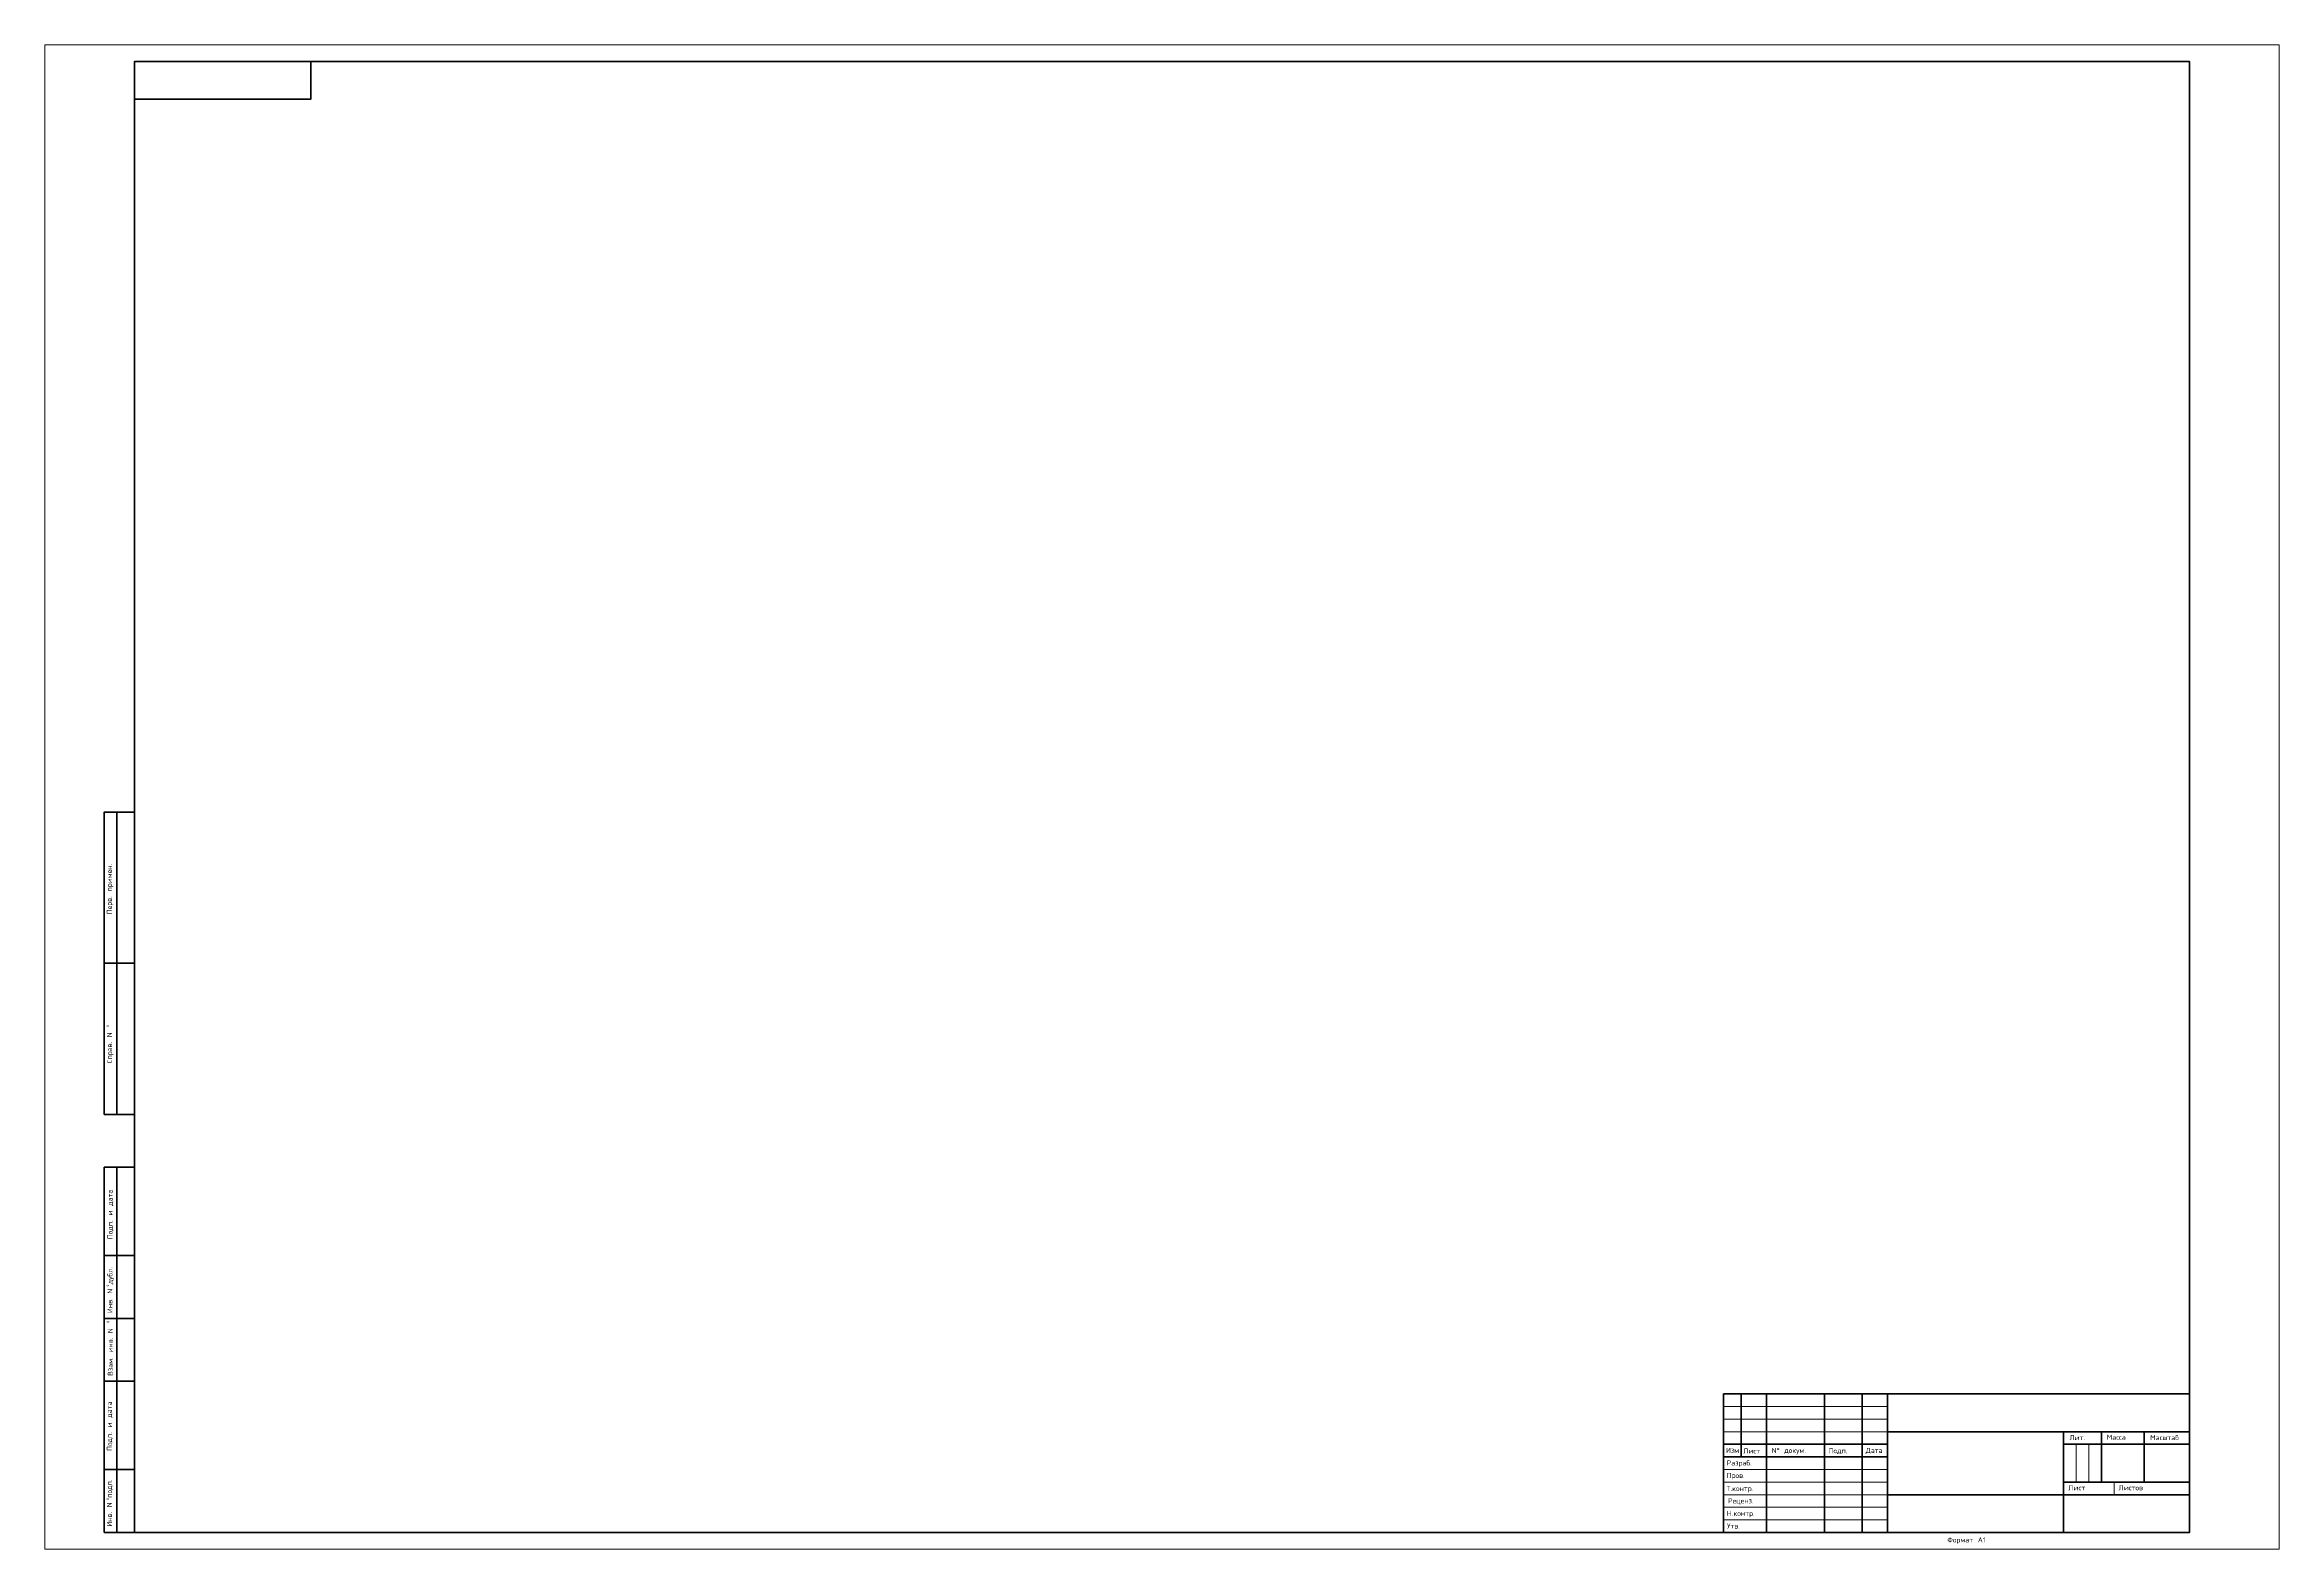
# Paper-space layout 'Layout1' of a CAD drawing. Header units: millimetres. Extents: x 83 to 746, y 56 to 503.
# The model-space entities are those that its viewports show. They can reach past a viewport. Long polylines and large blocks are cut down to what shows.
import ezdxf

# ---------------------------------------------------------------- set-up
doc = ezdxf.new("R2010")
doc.units = ezdxf.units.MM
for name, color, linetype, lineweight in [('Ramka', 7, 'Continuous', 70), ('RAMKA05', 7, 'Continuous', 70), ('Text', 7, 'Continuous', 25)]:
    doc.layers.add(name, color=color, linetype=linetype, lineweight=lineweight)
doc.styles.get("Standard").update_dxf_attribs({"font": 'txt.shx'})

msp = doc.modelspace()

# ---------------------------------------------------------------- linework, layer by layer
at = {"layer": 'Ramka', "linetype": 'Continuous', "lineweight": 15}
for p, q in [((716, 55), (651, 55)), ((716, 50), (651, 50)), ((716, 45), (651, 45)), ((791, 40), (791, 25)), ((796, 40), (796, 25)), ((716, 30), (651, 30)), ((716, 25), (651, 25)), ((716, 20), (651, 20)), ((806, 25), (806, 20)), ((716, 15), (651, 15)), ((716, 10), (651, 10))]:
    msp.add_line(p, q, dxfattribs=at)
at = {"layer": 'Ramka', "linetype": 'Continuous'}
for p, q in [((658, 60), (658, 35)), ((668, 60), (668, 5)), ((691, 60), (691, 5)), ((706, 60), (706, 5)), ((716, 60), (716, 5)), ((836, 45), (716, 45)), ((786, 45), (786, 5)), ((801, 45), (801, 25)), ((818, 45), (818, 25)), ((716, 40), (651, 40)), ((836, 40), (786, 40)), ((716, 35), (651, 35)), ((836, 20), (716, 20)), ((836, 25), (786, 25))]:
    msp.add_line(p, q, dxfattribs=at)
msp.add_lwpolyline([(836, 5), (651, 5), (651, 60), (836, 60)], close=True, dxfattribs=at)
at = {"layer": 'RAMKA05'}
msp.add_lwpolyline([(20, 5), (836, 5), (836, 589), (20, 589)], close=True, dxfattribs=at)
at = {"layer": 'RAMKA05', "linetype": 'Continuous'}
msp.add_lwpolyline([(20, 589), (90, 589), (90, 574), (20, 574)], close=True, dxfattribs=at)
at = {"layer": 'RAMKA05'}
for points in [[(20, 149), (20, 171), (8, 171), (8, 291), (20, 291)], [(13, 171), (13, 291)], [(8, 171), (8, 231), (20, 231)], [(20, 5), (8, 5), (8, 150), (20, 150)], [(13, 150), (13, 5)], [(8, 90), (8, 115), (20, 115)], [(8, 65), (8, 90), (20, 90)], [(8, 30), (8, 65), (20, 65)], [(8, 5), (8, 30), (20, 30)]]:
    msp.add_lwpolyline(points, dxfattribs=at)

# ---------------------------------------------------------------- texts
at = {"layer": 'Text', "linetype": 'Continuous', "lineweight": 25}
for s, p in [('Перв. примен.', (11.04, 250.41)), ('Справ. N', (11.09, 191.26)), ('Подп. и дата', (11.3, 121.43)), ('Инв. N дубл.', (11.27, 92.09)), ('Взам. инв. N', (11.39, 67.17)), ('Подп. и дата', (11.03, 37.33)), ('Инв. N подп.', (11.06, 7.32))]:
    msp.add_text(s, height=2, rotation=90, dxfattribs=at).set_placement(p)
at = {"layer": 'Text', "linetype": 'Continuous', "lineweight": 25, "width": 0.5}
for p in [(9.87, 205.7), (9.96, 102.68), (9.99, 88.34), (9.88, 17.95)]:
    msp.add_text('o', height=1.5, rotation=90, dxfattribs=at).set_placement(p)
at = {"layer": 'Text', "linetype": 'Continuous', "lineweight": 25}
for s, p in [('Изм', (651.93, 36.58)), ('Лист', (658.79, 36.36)), ('N%%d докум.', (670.07, 36.56)), ('Подп.', (692.65, 36.45)), ('Дата', (707.42, 36.57)), ('Лит.', (788.33, 41.64)), ('Масса', (803.14, 41.79)), ('Масштаб', (820.37, 41.64)), ('Разраб.', (652.19, 31.59)), ('Пров.', (652.22, 26.62)), ('Т.контр.', (652.14, 21.45)), ('Реценз.', (652.71, 16.55)), ('Лист', (787.87, 21.73)), ('Листов  ', (807.82, 21.73)), ('Н.контр.', (652.27, 11.58)), ('Утв.', (652.35, 6.56)), ('Формат А1', (739.83, 1.04))]:
    msp.add_text(s, height=2, dxfattribs=at).set_placement(p)

psp = doc.layouts.get("Layout1")

# ---------------------------------------------------------------- viewports
at = {"layer": 'RAMKA05'}
psp.add_viewport(center=(414.71, 279.21), size=(663.53, 446.73), view_center_point=(428, 297), view_height=597.374, dxfattribs=at)

doc.saveas('drawing.dxf')
